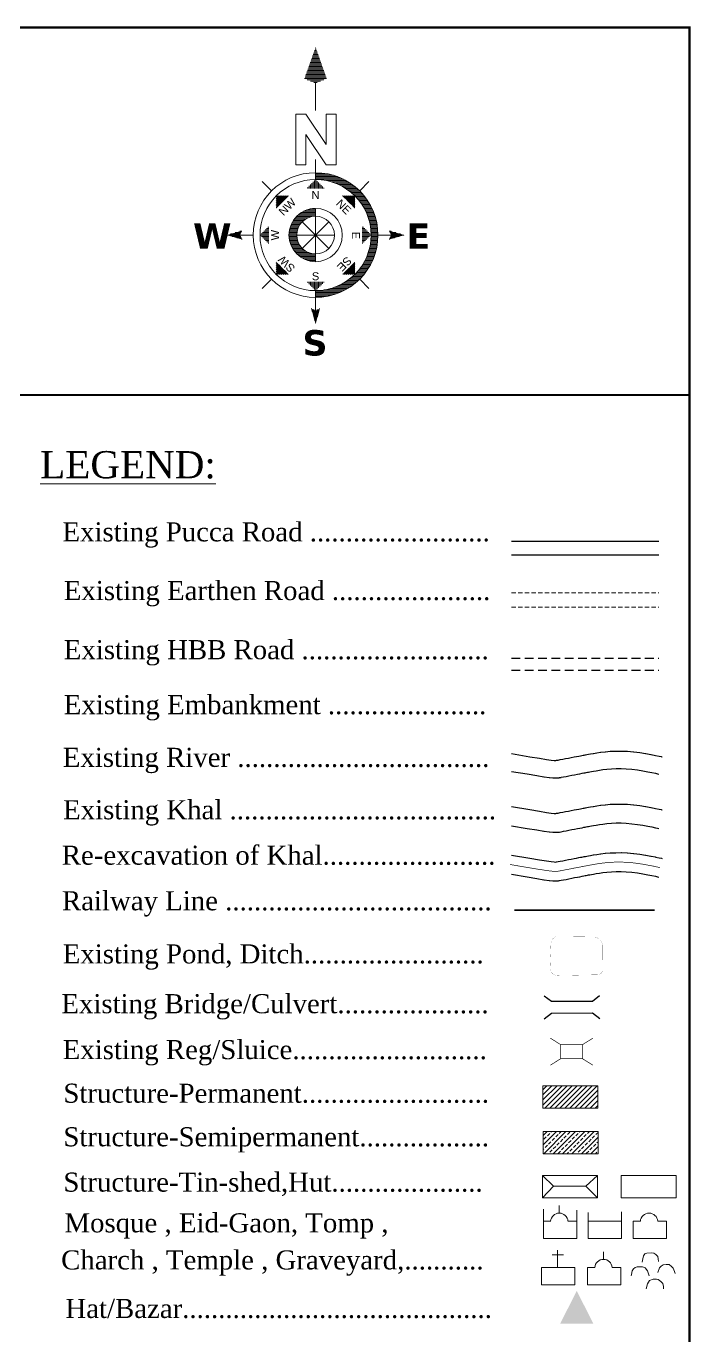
# Model space of a CAD drawing. Header units: millimetres. Extents: x 103 to 33028, y -150542 to -48.
# Drawn here: x 30922 to 31669, y -91188 to -89715 of the extents above; entities that cross this region are included whole.
import ezdxf
from ezdxf.enums import TextEntityAlignment as Align

# ---------------------------------------------------------------- set-up
doc = ezdxf.new("R2010")
doc.units = ezdxf.units.MM
doc.header["$MEASUREMENT"] = 0
for name, pattern in [('CENTERX2', [4, 2.5, -0.5, 0.5, -0.5]), ('DASHED2', [0.375, 0.25, -0.125]), ('HIDDENX2', [0.75, 0.5, -0.25]), ('PHANTOM2', [1.25, 0.625, -0.125, 0.125, -0.125, 0.125, -0.125])]:
    doc.linetypes.add(name, pattern=pattern)
for name, color, linetype, lineweight in [('Bazar', 97, 'Continuous', 15), ('Bridge or Culvert', 7, 'Continuous', 25), ('Church', 170, 'Continuous', 9), ('Earthan Road', 7, 'DASHED2', 9), ('Eid-Gah', 170, 'Continuous', 9), ('Existing Str', 7, 'PHANTOM2', 35), ('Graveyard', 40, 'Continuous', 9), ('HOUSE', 144, 'Continuous', 18), ('line', 10, 'Continuous', 9), ('Mosque', 170, 'Continuous', 9), ('OUTLINE', 7, 'Continuous', 15), ('p2', 32, 'Continuous', 15), ('Pond or Ditch', 7, 'Continuous', 9), ('PUCCA ROAD', 1, 'Continuous', 30), ('Rail Line', 14, 'TRACKS', 35), ('Temple', 170, 'Continuous', 9), ('Tomb', 170, 'Continuous', 9)]:
    doc.layers.add(name, color=color, linetype=linetype, lineweight=lineweight)
for name, color, linetype in [('boundary', 7, 'Continuous'), ('Earthen Emb', 42, 'Continuous'), ('HBB_BFS Road', 7, 'DASHED2'), ('Khal', 4, 'Continuous'), ('RIVER', 150, 'Continuous')]:
    doc.layers.add(name, color=color, linetype=linetype)
doc.styles.add('b', font='times.ttf')
doc.styles.add('LEG', font='romantic.ttf')
doc.styles.add('Romans', font='arial.ttf')
doc.styles.get("Standard").update_dxf_attribs({"font": 'arial.ttf'})
doc.linetypes.add('TRACKS', pattern='A,0.15,[130,ltypeshp.shx,S=0.25,R=0,X=0,Y=0],0.15', length=0.3)
pattern_1 = [(360, (26.19663, 31.512), (2e-14, 0.2822134), [])]
pattern_2 = [(360, (26.19663, 27.11894), (2e-14, 0.2822134), [])]
pattern_3 = [(180, (26.19663, 27.11894), (2e-14, 0.2822134), [])]
pattern_4 = [(45, (26.19663, 27.11894), (-0.199555, 0.199555), [])]
pattern_5 = [(90, (26.19663, 27.11894), (-0.2822134, 2e-14), [])]
pattern_6 = [(135, (26.19663, 27.11894), (-0.199555, -0.199555), [])]
pattern_7 = [(180, (26.19663, 27.11894), (-2e-14, -0.2822134), [])]
pattern_8 = [(225, (26.19663, 27.11894), (0.199555, -0.199555), [])]
pattern_9 = [(270, (26.19663, 27.11894), (0.2822134, -2e-14), [])]
pattern_10 = [(315, (26.19663, 27.11894), (0.199555, 0.199555), [])]

# ---------------------------------------------------------------- blocks, each defined once
blk = doc.blocks.new('A$C5FE22593')
h = blk.add_hatch()
h.set_pattern_fill('_USER', color=11, scale=0.282213, style=0, pattern_type=0)
h.set_pattern_definition(pattern_1)
h.paths.add_polyline_path([(26.2, 66.79), (23.84, 60.2), (26.2, 59.26), (28.55, 60.2)])
h = blk.add_hatch()
h.set_pattern_fill('_USER', color=11, scale=0.282213, style=0, pattern_type=0)
h.set_pattern_definition(pattern_1)
h.paths.add_polyline_path([(26.2, 66.79), (23.84, 60.2), (26.2, 59.26), (28.55, 60.2)])
h = blk.add_hatch()
h.set_pattern_fill('_USER', color=11, scale=0.282213, style=0, pattern_type=0)
h.set_pattern_definition(pattern_1)
h.paths.add_polyline_path([(26.2, 66.79), (23.84, 60.2), (26.2, 59.26), (28.55, 60.2)])
h = blk.add_hatch()
h.set_pattern_fill('_USER', color=11, scale=0.282213, style=0, pattern_type=0)
h.set_pattern_definition(pattern_1)
h.paths.add_polyline_path([(26.2, 66.79), (23.84, 60.2), (26.2, 59.26), (28.55, 60.2)])
h = blk.add_hatch(color=11)
h.paths.add_polyline_path([(26.2, 15.36), (26.2, 13.92, 1), (26.2, 40.32), (26.2, 38.88, -1)])
h.paths.add_polyline_path([(26.2, 31.11), (26.2, 32.76, 1), (26.2, 21.47), (26.2, 23.13, -1)])
h = blk.add_hatch(color=11)
h.paths.add_polyline_path([(26.2, 15.36), (26.2, 13.92, 1), (26.2, 40.32), (26.2, 38.88, -1)])
h.paths.add_polyline_path([(26.2, 31.11), (26.2, 32.76, 1), (26.2, 21.47), (26.2, 23.13, -1)])
h = blk.add_hatch(color=11)
h.paths.add_polyline_path([(26.2, 15.36), (26.2, 13.92, 1), (26.2, 40.32), (26.2, 38.88, -1)])
h.paths.add_polyline_path([(26.2, 31.11), (26.2, 32.76, 1), (26.2, 21.47), (26.2, 23.13, -1)])
h = blk.add_hatch(color=11)
h.paths.add_polyline_path([(26.2, 15.36), (26.2, 13.92, 1), (26.2, 40.32), (26.2, 38.88, -1)])
h.paths.add_polyline_path([(26.2, 31.11), (26.2, 32.76, 1), (26.2, 21.47), (26.2, 23.13, -1)])
h = blk.add_hatch()
h.set_pattern_fill('_USER', color=11, scale=0.282213, angle=90, style=0, pattern_type=0)
h.set_pattern_definition(pattern_5)
h.paths.add_polyline_path([(28.08, 37), (26.2, 38.88), (24.32, 37)])
h = blk.add_hatch()
h.set_pattern_fill('_USER', color=11, scale=0.282213, angle=90, style=0, pattern_type=0)
h.set_pattern_definition(pattern_5)
h.paths.add_polyline_path([(28.08, 37), (26.2, 38.88), (24.32, 37)])
h = blk.add_hatch()
h.set_pattern_fill('_USER', color=11, scale=0.282213, angle=90, style=0, pattern_type=0)
h.set_pattern_definition(pattern_5)
h.paths.add_polyline_path([(28.08, 37), (26.2, 38.88), (24.32, 37)])
h = blk.add_hatch()
h.set_pattern_fill('_USER', color=11, scale=0.282213, angle=90, style=0, pattern_type=0)
h.set_pattern_definition(pattern_5)
h.paths.add_polyline_path([(28.08, 37), (26.2, 38.88), (24.32, 37)])
h = blk.add_hatch()
h.set_pattern_fill('_USER', color=11, scale=0.282213, style=0, pattern_type=0)
h.set_pattern_definition(pattern_2)
h.paths.add_polyline_path([(39.4, 27.12, 0.414214), (26.2, 40.32), (26.2, 38.88, -0.414214), (37.96, 27.12, -0.414214), (26.2, 15.36), (26.2, 13.92, 0.414214)])
h = blk.add_hatch()
h.set_pattern_fill('_USER', color=11, scale=0.282213, style=0, pattern_type=0)
h.set_pattern_definition(pattern_2)
h.paths.add_polyline_path([(39.4, 27.12, 0.414214), (26.2, 40.32), (26.2, 38.88, -0.414214), (37.96, 27.12, -0.414214), (26.2, 15.36), (26.2, 13.92, 0.414214)])
h = blk.add_hatch()
h.set_pattern_fill('_USER', color=11, scale=0.282213, style=0, pattern_type=0)
h.set_pattern_definition(pattern_2)
h.paths.add_polyline_path([(39.4, 27.12, 0.414214), (26.2, 40.32), (26.2, 38.88, -0.414214), (37.96, 27.12, -0.414214), (26.2, 15.36), (26.2, 13.92, 0.414214)])
h = blk.add_hatch()
h.set_pattern_fill('_USER', color=11, scale=0.282213, style=0, pattern_type=0)
h.set_pattern_definition(pattern_2)
h.paths.add_polyline_path([(39.4, 27.12, 0.414214), (26.2, 40.32), (26.2, 38.88, -0.414214), (37.96, 27.12, -0.414214), (26.2, 15.36), (26.2, 13.92, 0.414214)])
h = blk.add_hatch()
h.set_pattern_fill('_USER', color=11, scale=0.282213, angle=135, style=0, pattern_type=0)
h.set_pattern_definition(pattern_6)
h.paths.add_polyline_path([(20.54, 35.43), (17.88, 35.43), (17.88, 32.77)])
h = blk.add_hatch()
h.set_pattern_fill('_USER', color=11, scale=0.282213, angle=135, style=0, pattern_type=0)
h.set_pattern_definition(pattern_6)
h.paths.add_polyline_path([(20.54, 35.43), (17.88, 35.43), (17.88, 32.77)])
h = blk.add_hatch()
h.set_pattern_fill('_USER', color=11, scale=0.282213, angle=135, style=0, pattern_type=0)
h.set_pattern_definition(pattern_6)
h.paths.add_polyline_path([(20.54, 35.43), (17.88, 35.43), (17.88, 32.77)])
h = blk.add_hatch()
h.set_pattern_fill('_USER', color=11, scale=0.282213, angle=135, style=0, pattern_type=0)
h.set_pattern_definition(pattern_6)
h.paths.add_polyline_path([(20.54, 35.43), (17.88, 35.43), (17.88, 32.77)])
h = blk.add_hatch()
h.set_pattern_fill('_USER', color=11, scale=0.282213, angle=45, style=0, pattern_type=0)
h.set_pattern_definition(pattern_4)
h.paths.add_polyline_path([(34.51, 32.77), (34.51, 35.43), (31.85, 35.43)])
h = blk.add_hatch()
h.set_pattern_fill('_USER', color=11, scale=0.282213, angle=45, style=0, pattern_type=0)
h.set_pattern_definition(pattern_4)
h.paths.add_polyline_path([(34.51, 32.77), (34.51, 35.43), (31.85, 35.43)])
h = blk.add_hatch()
h.set_pattern_fill('_USER', color=11, scale=0.282213, angle=45, style=0, pattern_type=0)
h.set_pattern_definition(pattern_4)
h.paths.add_polyline_path([(34.51, 32.77), (34.51, 35.43), (31.85, 35.43)])
h = blk.add_hatch()
h.set_pattern_fill('_USER', color=11, scale=0.282213, angle=45, style=0, pattern_type=0)
h.set_pattern_definition(pattern_4)
h.paths.add_polyline_path([(34.51, 32.77), (34.51, 35.43), (31.85, 35.43)])
h = blk.add_hatch()
h.set_pattern_fill('_USER', color=11, scale=0.282213, style=0, pattern_type=0)
h.set_pattern_definition(pattern_2)
h.paths.add_polyline_path([(26.2, 31.11), (26.2, 32.76, 0.414214), (20.55, 27.12, 0.414214), (26.2, 21.47), (26.2, 23.13, -0.414214), (22.21, 27.12, -0.414214)])
h = blk.add_hatch()
h.set_pattern_fill('_USER', color=11, scale=0.282213, style=0, pattern_type=0)
h.set_pattern_definition(pattern_2)
h.paths.add_polyline_path([(26.2, 31.11), (26.2, 32.76, 0.414214), (20.55, 27.12, 0.414214), (26.2, 21.47), (26.2, 23.13, -0.414214), (22.21, 27.12, -0.414214)])
h = blk.add_hatch()
h.set_pattern_fill('_USER', color=11, scale=0.282213, style=0, pattern_type=0)
h.set_pattern_definition(pattern_2)
h.paths.add_polyline_path([(26.2, 31.11), (26.2, 32.76, 0.414214), (20.55, 27.12, 0.414214), (26.2, 21.47), (26.2, 23.13, -0.414214), (22.21, 27.12, -0.414214)])
h = blk.add_hatch()
h.set_pattern_fill('_USER', color=11, scale=0.282213, style=0, pattern_type=0)
h.set_pattern_definition(pattern_2)
h.paths.add_polyline_path([(26.2, 31.11), (26.2, 32.76, 0.414214), (20.55, 27.12, 0.414214), (26.2, 21.47), (26.2, 23.13, -0.414214), (22.21, 27.12, -0.414214)])
h = blk.add_hatch()
h.set_pattern_fill('_USER', color=11, scale=0.282213, style=0, pattern_type=0)
h.set_pattern_definition(pattern_3)
h.paths.add_polyline_path([(10.67, 26.18), (10.2, 27.12), (10.67, 28.06), (7.38, 27.12)])
h = blk.add_hatch()
h.set_pattern_fill('_USER', color=11, scale=0.282213, style=0, pattern_type=0)
h.set_pattern_definition(pattern_3)
h.paths.add_polyline_path([(10.67, 26.18), (10.2, 27.12), (10.67, 28.06), (7.38, 27.12)])
h = blk.add_hatch()
h.set_pattern_fill('_USER', color=11, scale=0.282213, style=0, pattern_type=0)
h.set_pattern_definition(pattern_3)
h.paths.add_polyline_path([(10.67, 26.18), (10.2, 27.12), (10.67, 28.06), (7.38, 27.12)])
h = blk.add_hatch()
h.set_pattern_fill('_USER', color=11, scale=0.282213, style=0, pattern_type=0)
h.set_pattern_definition(pattern_3)
h.paths.add_polyline_path([(10.67, 26.18), (10.2, 27.12), (10.67, 28.06), (7.38, 27.12)])
h = blk.add_hatch()
h.set_pattern_fill('_USER', color=11, scale=0.282213, angle=180, style=0, pattern_type=0)
h.set_pattern_definition(pattern_7)
h.paths.add_polyline_path([(16.32, 29), (14.44, 27.12), (16.32, 25.24)])
h = blk.add_hatch()
h.set_pattern_fill('_USER', color=11, scale=0.282213, angle=180, style=0, pattern_type=0)
h.set_pattern_definition(pattern_7)
h.paths.add_polyline_path([(16.32, 29), (14.44, 27.12), (16.32, 25.24)])
h = blk.add_hatch()
h.set_pattern_fill('_USER', color=11, scale=0.282213, angle=180, style=0, pattern_type=0)
h.set_pattern_definition(pattern_7)
h.paths.add_polyline_path([(16.32, 29), (14.44, 27.12), (16.32, 25.24)])
h = blk.add_hatch()
h.set_pattern_fill('_USER', color=11, scale=0.282213, angle=180, style=0, pattern_type=0)
h.set_pattern_definition(pattern_7)
h.paths.add_polyline_path([(16.32, 29), (14.44, 27.12), (16.32, 25.24)])
h = blk.add_hatch()
h.set_pattern_fill('_USER', color=11, scale=0.282213, style=0, pattern_type=0)
h.set_pattern_definition(pattern_2)
h.paths.add_polyline_path([(36.07, 29), (36.07, 25.24), (37.96, 27.12)])
h = blk.add_hatch()
h.set_pattern_fill('_USER', color=11, scale=0.282213, style=0, pattern_type=0)
h.set_pattern_definition(pattern_2)
h.paths.add_polyline_path([(36.07, 29), (36.07, 25.24), (37.96, 27.12)])
h = blk.add_hatch()
h.set_pattern_fill('_USER', color=11, scale=0.282213, style=0, pattern_type=0)
h.set_pattern_definition(pattern_2)
h.paths.add_polyline_path([(36.07, 29), (36.07, 25.24), (37.96, 27.12)])
h = blk.add_hatch()
h.set_pattern_fill('_USER', color=11, scale=0.282213, style=0, pattern_type=0)
h.set_pattern_definition(pattern_2)
h.paths.add_polyline_path([(36.07, 29), (36.07, 25.24), (37.96, 27.12)])
h = blk.add_hatch()
h.set_pattern_fill('_USER', color=11, scale=0.282213, style=0, pattern_type=0)
h.set_pattern_definition(pattern_2)
h.paths.add_polyline_path([(45.01, 27.12), (41.72, 28.06), (42.19, 27.12), (41.72, 26.18)])
h = blk.add_hatch()
h.set_pattern_fill('_USER', color=11, scale=0.282213, style=0, pattern_type=0)
h.set_pattern_definition(pattern_2)
h.paths.add_polyline_path([(45.01, 27.12), (41.72, 28.06), (42.19, 27.12), (41.72, 26.18)])
h = blk.add_hatch()
h.set_pattern_fill('_USER', color=11, scale=0.282213, style=0, pattern_type=0)
h.set_pattern_definition(pattern_2)
h.paths.add_polyline_path([(45.01, 27.12), (41.72, 28.06), (42.19, 27.12), (41.72, 26.18)])
h = blk.add_hatch()
h.set_pattern_fill('_USER', color=11, scale=0.282213, style=0, pattern_type=0)
h.set_pattern_definition(pattern_2)
h.paths.add_polyline_path([(45.01, 27.12), (41.72, 28.06), (42.19, 27.12), (41.72, 26.18)])
h = blk.add_hatch()
h.set_pattern_fill('_USER', color=11, scale=0.282213, angle=-135, style=0, pattern_type=0)
h.set_pattern_definition(pattern_8)
h.paths.add_polyline_path([(17.88, 21.46), (17.88, 18.8), (20.54, 18.8)])
h = blk.add_hatch()
h.set_pattern_fill('_USER', color=11, scale=0.282213, angle=-135, style=0, pattern_type=0)
h.set_pattern_definition(pattern_8)
h.paths.add_polyline_path([(17.88, 21.46), (17.88, 18.8), (20.54, 18.8)])
h = blk.add_hatch()
h.set_pattern_fill('_USER', color=11, scale=0.282213, angle=-135, style=0, pattern_type=0)
h.set_pattern_definition(pattern_8)
h.paths.add_polyline_path([(17.88, 21.46), (17.88, 18.8), (20.54, 18.8)])
h = blk.add_hatch()
h.set_pattern_fill('_USER', color=11, scale=0.282213, angle=-135, style=0, pattern_type=0)
h.set_pattern_definition(pattern_8)
h.paths.add_polyline_path([(17.88, 21.46), (17.88, 18.8), (20.54, 18.8)])
h = blk.add_hatch()
h.set_pattern_fill('_USER', color=11, scale=0.282213, angle=-45, style=0, pattern_type=0)
h.set_pattern_definition(pattern_10)
h.paths.add_polyline_path([(31.85, 18.8), (34.51, 18.8), (34.51, 21.46)])
h = blk.add_hatch()
h.set_pattern_fill('_USER', color=11, scale=0.282213, angle=-45, style=0, pattern_type=0)
h.set_pattern_definition(pattern_10)
h.paths.add_polyline_path([(31.85, 18.8), (34.51, 18.8), (34.51, 21.46)])
h = blk.add_hatch()
h.set_pattern_fill('_USER', color=11, scale=0.282213, angle=-45, style=0, pattern_type=0)
h.set_pattern_definition(pattern_10)
h.paths.add_polyline_path([(31.85, 18.8), (34.51, 18.8), (34.51, 21.46)])
h = blk.add_hatch()
h.set_pattern_fill('_USER', color=11, scale=0.282213, angle=-45, style=0, pattern_type=0)
h.set_pattern_definition(pattern_10)
h.paths.add_polyline_path([(31.85, 18.8), (34.51, 18.8), (34.51, 21.46)])
h = blk.add_hatch()
h.set_pattern_fill('_USER', color=11, scale=0.282213, angle=-90, style=0, pattern_type=0)
h.set_pattern_definition(pattern_9)
h.paths.add_polyline_path([(24.32, 17.24), (26.2, 15.36), (28.08, 17.24)])
h = blk.add_hatch()
h.set_pattern_fill('_USER', color=11, scale=0.282213, angle=-90, style=0, pattern_type=0)
h.set_pattern_definition(pattern_9)
h.paths.add_polyline_path([(24.32, 17.24), (26.2, 15.36), (28.08, 17.24)])
h = blk.add_hatch()
h.set_pattern_fill('_USER', color=11, scale=0.282213, angle=-90, style=0, pattern_type=0)
h.set_pattern_definition(pattern_9)
h.paths.add_polyline_path([(24.32, 17.24), (26.2, 15.36), (28.08, 17.24)])
h = blk.add_hatch()
h.set_pattern_fill('_USER', color=11, scale=0.282213, angle=-90, style=0, pattern_type=0)
h.set_pattern_definition(pattern_9)
h.paths.add_polyline_path([(24.32, 17.24), (26.2, 15.36), (28.08, 17.24)])
h = blk.add_hatch()
h.set_pattern_fill('_USER', color=11, scale=0.282213, style=0, pattern_type=0)
h.set_pattern_definition(pattern_2)
h.paths.add_polyline_path([(27.14, 11.6), (26.2, 11.13), (25.26, 11.6), (26.2, 8.3)])
h = blk.add_hatch()
h.set_pattern_fill('_USER', color=11, scale=0.282213, style=0, pattern_type=0)
h.set_pattern_definition(pattern_2)
h.paths.add_polyline_path([(27.14, 11.6), (26.2, 11.13), (25.26, 11.6), (26.2, 8.3)])
h = blk.add_hatch()
h.set_pattern_fill('_USER', color=11, scale=0.282213, style=0, pattern_type=0)
h.set_pattern_definition(pattern_2)
h.paths.add_polyline_path([(27.14, 11.6), (26.2, 11.13), (25.26, 11.6), (26.2, 8.3)])
h = blk.add_hatch()
h.set_pattern_fill('_USER', color=11, scale=0.282213, style=0, pattern_type=0)
h.set_pattern_definition(pattern_2)
h.paths.add_polyline_path([(27.14, 11.6), (26.2, 11.13), (25.26, 11.6), (26.2, 8.3)])
at = {"color": 11}
for p, q in [((26.2, 53.5), (26.2, 59.26)), ((26.2, 53.5), (26.2, 59.26)), ((26.2, 53.5), (26.2, 59.26)), ((26.2, 53.5), (26.2, 59.26)), ((26.2, 40.32), (26.2, 43.11)), ((26.2, 40.32), (26.2, 43.11)), ((26.2, 40.32), (26.2, 43.11)), ((26.2, 40.32), (26.2, 43.11)), ((26.2, 40.32), (26.2, 38.88)), ((26.2, 40.32), (26.2, 38.88)), ((26.2, 40.32), (26.2, 38.88)), ((26.2, 40.32), (26.2, 38.88)), ((16.86, 36.46), (14.89, 38.43)), ((16.86, 36.46), (14.89, 38.43)), ((16.86, 36.46), (14.89, 38.43)), ((16.86, 36.46), (14.89, 38.43)), ((35.53, 36.46), (37.5, 38.43)), ((35.53, 36.46), (37.5, 38.43)), ((35.53, 36.46), (37.5, 38.43)), ((35.53, 36.46), (37.5, 38.43)), ((26.2, 31.11), (26.2, 32.76)), ((26.2, 31.11), (26.2, 32.76)), ((26.2, 31.11), (26.2, 32.76)), ((26.2, 31.11), (26.2, 32.76)), ((26.2, 23.13), (26.2, 31.11)), ((26.2, 31.11), (26.2, 23.13)), ((26.2, 23.13), (26.2, 31.11)), ((26.2, 31.11), (26.2, 23.13)), ((26.2, 23.13), (26.2, 31.11)), ((26.2, 31.11), (26.2, 23.13)), ((26.2, 23.13), (26.2, 31.11)), ((26.2, 31.11), (26.2, 23.13)), ((23.37, 24.3), (29.02, 29.94)), ((29.02, 24.3), (23.37, 29.94)), ((29.02, 29.94), (23.37, 24.3)), ((23.37, 29.94), (29.02, 24.3)), ((23.37, 24.3), (29.02, 29.94)), ((29.02, 24.3), (23.37, 29.94)), ((29.02, 29.94), (23.37, 24.3)), ((23.37, 29.94), (29.02, 24.3)), ((23.37, 24.3), (29.02, 29.94)), ((29.02, 24.3), (23.37, 29.94)), ((29.02, 29.94), (23.37, 24.3)), ((23.37, 29.94), (29.02, 24.3)), ((23.37, 24.3), (29.02, 29.94)), ((29.02, 24.3), (23.37, 29.94)), ((29.02, 29.94), (23.37, 24.3)), ((23.37, 29.94), (29.02, 24.3)), ((12.99, 27.12), (10.2, 27.12)), ((12.99, 27.12), (10.2, 27.12)), ((12.99, 27.12), (10.2, 27.12)), ((12.99, 27.12), (10.2, 27.12)), ((22.21, 27.12), (30.19, 27.12)), ((30.19, 27.12), (22.21, 27.12)), ((22.21, 27.12), (30.19, 27.12)), ((30.19, 27.12), (22.21, 27.12)), ((22.21, 27.12), (30.19, 27.12)), ((30.19, 27.12), (22.21, 27.12)), ((22.21, 27.12), (30.19, 27.12)), ((30.19, 27.12), (22.21, 27.12)), ((39.4, 27.12), (42.19, 27.12)), ((39.4, 27.12), (42.19, 27.12)), ((39.4, 27.12), (42.19, 27.12)), ((39.4, 27.12), (42.19, 27.12)), ((26.2, 23.13), (26.2, 21.47)), ((26.2, 23.13), (26.2, 21.47)), ((26.2, 23.13), (26.2, 21.47)), ((26.2, 23.13), (26.2, 21.47)), ((16.86, 17.78), (14.89, 15.81)), ((16.86, 17.78), (14.89, 15.81)), ((16.86, 17.78), (14.89, 15.81)), ((16.86, 17.78), (14.89, 15.81)), ((35.53, 17.78), (37.5, 15.81)), ((35.53, 17.78), (37.5, 15.81)), ((35.53, 17.78), (37.5, 15.81)), ((35.53, 17.78), (37.5, 15.81)), ((26.2, 13.92), (26.2, 15.36)), ((26.2, 13.92), (26.2, 15.36)), ((26.2, 13.92), (26.2, 15.36)), ((26.2, 13.92), (26.2, 15.36)), ((26.2, 13.92), (26.2, 11.13)), ((26.2, 13.92), (26.2, 11.13)), ((26.2, 13.92), (26.2, 11.13)), ((26.2, 13.92), (26.2, 11.13))]:
    blk.add_line(p, q, dxfattribs=at)
at = {"color": 1}
for p, q in [((22.03, 52.68), (24.16, 52.68)), ((22.03, 42.01), (22.03, 52.68)), ((22.03, 52.68), (24.16, 52.68)), ((22.03, 42.01), (22.03, 52.68)), ((22.03, 52.68), (24.16, 52.68)), ((22.03, 42.01), (22.03, 52.68)), ((22.03, 52.68), (24.16, 52.68)), ((22.03, 42.01), (22.03, 52.68)), ((24.16, 52.68), (28.43, 46.28)), ((24.16, 52.68), (28.43, 46.28)), ((24.16, 52.68), (28.43, 46.28)), ((24.16, 52.68), (28.43, 46.28)), ((28.43, 52.68), (30.56, 52.68)), ((28.43, 46.28), (28.43, 52.68)), ((28.43, 52.68), (30.56, 52.68)), ((28.43, 46.28), (28.43, 52.68)), ((28.43, 52.68), (30.56, 52.68)), ((28.43, 46.28), (28.43, 52.68)), ((28.43, 52.68), (30.56, 52.68)), ((28.43, 46.28), (28.43, 52.68)), ((30.56, 52.68), (30.56, 42.01)), ((30.56, 52.68), (30.56, 42.01)), ((30.56, 52.68), (30.56, 42.01)), ((30.56, 52.68), (30.56, 42.01)), ((24.16, 48.41), (24.16, 42.01)), ((28.43, 42.01), (24.16, 48.41)), ((24.16, 48.41), (24.16, 42.01)), ((28.43, 42.01), (24.16, 48.41)), ((24.16, 48.41), (24.16, 42.01)), ((28.43, 42.01), (24.16, 48.41)), ((24.16, 48.41), (24.16, 42.01)), ((28.43, 42.01), (24.16, 48.41)), ((24.16, 42.01), (22.03, 42.01)), ((24.16, 42.01), (22.03, 42.01)), ((24.16, 42.01), (22.03, 42.01)), ((24.16, 42.01), (22.03, 42.01)), ((30.56, 42.01), (28.43, 42.01)), ((30.56, 42.01), (28.43, 42.01)), ((30.56, 42.01), (28.43, 42.01)), ((30.56, 42.01), (28.43, 42.01))]:
    blk.add_line(p, q, dxfattribs=at)
at = {"color": 11}
for radius in [13.2, 13.2, 13.2, 13.2, 11.76, 11.76, 11.76, 11.76, 5.64, 5.64, 5.64, 5.64, 3.99, 3.99, 3.99, 3.99]:
    blk.add_circle((26.2, 27.12), radius, dxfattribs=at)
for points in [[(26.2, 66.79), (23.84, 60.2), (26.2, 59.26)], [(26.2, 66.79), (23.84, 60.2), (26.2, 59.26)], [(26.2, 66.79), (23.84, 60.2), (26.2, 59.26)], [(26.2, 66.79), (23.84, 60.2), (26.2, 59.26)], [(26.2, 59.26), (28.55, 60.2), (26.2, 66.79)], [(26.2, 59.26), (28.55, 60.2), (26.2, 66.79)], [(26.2, 59.26), (28.55, 60.2), (26.2, 66.79)], [(26.2, 59.26), (28.55, 60.2), (26.2, 66.79)], [(26.2, 38.88), (28.08, 37), (24.32, 37)], [(26.2, 38.88), (28.08, 37), (24.32, 37)], [(26.2, 38.88), (28.08, 37), (24.32, 37)], [(26.2, 38.88), (28.08, 37), (24.32, 37)], [(17.88, 35.43), (20.54, 35.43), (17.88, 32.77)], [(17.88, 35.43), (20.54, 35.43), (17.88, 32.77)], [(17.88, 35.43), (20.54, 35.43), (17.88, 32.77)], [(17.88, 35.43), (20.54, 35.43), (17.88, 32.77)], [(34.51, 35.43), (34.51, 32.77), (31.85, 35.43)], [(34.51, 35.43), (34.51, 32.77), (31.85, 35.43)], [(34.51, 35.43), (34.51, 32.77), (31.85, 35.43)], [(34.51, 35.43), (34.51, 32.77), (31.85, 35.43)], [(7.38, 27.12), (10.67, 28.06), (10.2, 27.12)], [(7.38, 27.12), (10.67, 28.06), (10.2, 27.12)], [(7.38, 27.12), (10.67, 28.06), (10.2, 27.12)], [(7.38, 27.12), (10.67, 28.06), (10.2, 27.12)], [(14.44, 27.12), (16.32, 29), (16.32, 25.24)], [(14.44, 27.12), (16.32, 29), (16.32, 25.24)], [(14.44, 27.12), (16.32, 29), (16.32, 25.24)], [(14.44, 27.12), (16.32, 29), (16.32, 25.24)], [(37.96, 27.12), (36.07, 25.24), (36.07, 29)], [(37.96, 27.12), (36.07, 25.24), (36.07, 29)], [(37.96, 27.12), (36.07, 25.24), (36.07, 29)], [(37.96, 27.12), (36.07, 25.24), (36.07, 29)], [(41.72, 28.06), (42.19, 27.12), (45.01, 27.12)], [(41.72, 28.06), (42.19, 27.12), (45.01, 27.12)], [(41.72, 28.06), (42.19, 27.12), (45.01, 27.12)], [(41.72, 28.06), (42.19, 27.12), (45.01, 27.12)], [(10.67, 26.18), (10.2, 27.12), (7.38, 27.12)], [(10.67, 26.18), (10.2, 27.12), (7.38, 27.12)], [(10.67, 26.18), (10.2, 27.12), (7.38, 27.12)], [(10.67, 26.18), (10.2, 27.12), (7.38, 27.12)], [(45.01, 27.12), (41.72, 26.18), (42.19, 27.12)], [(45.01, 27.12), (41.72, 26.18), (42.19, 27.12)], [(45.01, 27.12), (41.72, 26.18), (42.19, 27.12)], [(45.01, 27.12), (41.72, 26.18), (42.19, 27.12)], [(17.88, 18.8), (17.88, 21.46), (20.54, 18.8)], [(17.88, 18.8), (17.88, 21.46), (20.54, 18.8)], [(17.88, 18.8), (17.88, 21.46), (20.54, 18.8)], [(17.88, 18.8), (17.88, 21.46), (20.54, 18.8)], [(34.51, 18.8), (31.85, 18.8), (34.51, 21.46)], [(34.51, 18.8), (31.85, 18.8), (34.51, 21.46)], [(34.51, 18.8), (31.85, 18.8), (34.51, 21.46)], [(34.51, 18.8), (31.85, 18.8), (34.51, 21.46)], [(26.2, 15.36), (24.32, 17.24), (28.08, 17.24)], [(26.2, 15.36), (24.32, 17.24), (28.08, 17.24)], [(26.2, 15.36), (24.32, 17.24), (28.08, 17.24)], [(26.2, 15.36), (24.32, 17.24), (28.08, 17.24)], [(26.2, 8.3), (25.26, 11.6), (26.2, 11.13)], [(26.2, 8.3), (25.26, 11.6), (26.2, 11.13)], [(26.2, 8.3), (25.26, 11.6), (26.2, 11.13)], [(26.2, 8.3), (25.26, 11.6), (26.2, 11.13)], [(27.14, 11.6), (26.2, 11.13), (26.2, 8.3)], [(27.14, 11.6), (26.2, 11.13), (26.2, 8.3)], [(27.14, 11.6), (26.2, 11.13), (26.2, 8.3)], [(27.14, 11.6), (26.2, 11.13), (26.2, 8.3)]]:
    blk.add_solid(points, dxfattribs=at)
at = {"color": 11, "style": 'Romans'}
for s, p in [('N', (26.2, 34.74)), ('N', (26.2, 34.74)), ('N', (26.2, 34.74)), ('N', (26.2, 34.74)), ('S', (26.19, 17.56)), ('S', (26.19, 17.56)), ('S', (26.19, 17.56)), ('S', (26.19, 17.56))]:
    blk.add_text(s, height=1.69, dxfattribs=at).set_placement(p, align=Align.CENTER)
for s, height, rotation, p in [('NW', 1.693, 45, (20.81, 32.51)), ('NW', 1.693, 45, (20.81, 32.51)), ('NW', 1.693, 45, (20.81, 32.51)), ('NW', 1.693, 45, (20.81, 32.51)), ('NE', 1.693, 315, (31.57, 32.5)), ('NE', 1.693, 315, (31.57, 32.5)), ('NE', 1.693, 315, (31.57, 32.5)), ('NE', 1.693, 315, (31.57, 32.5)), ('W', 1.69, 90, (18.48, 27.11)), ('W', 1.69, 90, (18.48, 27.11)), ('W', 1.69, 90, (18.48, 27.11)), ('W', 1.69, 90, (18.48, 27.11)), ('E', 1.69, 270, (33.89, 27.05)), ('E', 1.69, 270, (33.89, 27.05)), ('E', 1.69, 270, (33.89, 27.05)), ('E', 1.69, 270, (33.89, 27.05)), ('SW', 1.693, 135, (20.67, 21.59)), ('SW', 1.693, 135, (20.67, 21.59)), ('SW', 1.693, 135, (20.67, 21.59)), ('SW', 1.693, 135, (20.67, 21.59)), ('SE', 1.693, 225, (31.7, 21.6)), ('SE', 1.693, 225, (31.7, 21.6)), ('SE', 1.693, 225, (31.7, 21.6)), ('SE', 1.693, 225, (31.7, 21.6))]:
    blk.add_text(s, height=height, rotation=rotation, dxfattribs=at).set_placement(p, align=Align.CENTER)
at = {"layer": 'p2', "color": 1, "char_height": 5.3676, "attachment_point": 5}
for s, insert in [('{\\fVerdana|b1|i0|c0|p34;W}', (4.33, 26.9)), ('{\\fVerdana|b1|i0|c0|p34;W}', (4.33, 26.9)), ('{\\fVerdana|b1|i0|c0|p34;W}', (4.33, 26.9)), ('{\\fVerdana|b1|i0|c0|p34;W}', (4.33, 26.9)), ('{\\fVerdana|b1|i0|c0|p34;E}', (47.97, 26.9)), ('{\\fVerdana|b1|i0|c0|p34;E}', (47.97, 26.9)), ('{\\fVerdana|b1|i0|c0|p34;E}', (47.97, 26.9)), ('{\\fVerdana|b1|i0|c0|p34;E}', (47.97, 26.9)), ('{\\fVerdana|b1|i0|c0|p34;S}', (26.07, 4.27)), ('{\\fVerdana|b1|i0|c0|p34;S}', (26.07, 4.27)), ('{\\fVerdana|b1|i0|c0|p34;S}', (26.07, 4.27)), ('{\\fVerdana|b1|i0|c0|p34;S}', (26.07, 4.27))]:
    blk.add_mtext(s, dxfattribs=dict(at, insert=insert))

msp = doc.modelspace()

# ---------------------------------------------------------------- hatches: boundary and pattern name
at = {"layer": 'Bazar'}
msp.add_hatch(color=256, dxfattribs=at).paths.add_polyline_path([(31540.8, -91137.7), (31522.2, -91174.4), (31559.4, -91174.4)])
at = {"layer": 'HOUSE'}
h = msp.add_hatch(dxfattribs=at)
h.set_pattern_fill('ANSI31', color=256, scale=31.988256, style=0)
h.set_pattern_definition([(45, (-3670885.8354, -12958689.0856), (-2.8273891115, 2.8273891115), [])])
h.paths.add_polyline_path([(31564.4, -90932.1), (31564.4, -90907), (31502.6, -90907), (31502.6, -90932.1)])
h = msp.add_hatch(dxfattribs=at)
h.set_pattern_fill('ANSI33', color=256, scale=29.98899)
h.set_pattern_definition([(45, (-3716561.803, -13228330.928), (-5.301354584, 5.301354584), []), (45, (-3716556.5014, -13228330.928), (-5.301354584, 5.301354584), [3.7486237758, -1.874311888])])
h.paths.add_polyline_path([(31564.7, -90958.4), (31502.9, -90958.4), (31502.9, -90983.4), (31564.7, -90983.4)])

# ---------------------------------------------------------------- linework, layer by layer
at = {"layer": 'boundary', "color": 0}
for points, const_width in [([(28571.6, -89716.9), (31667.6, -89716.9), (31667.6, -91923.8), (28571.6, -91923.8), (28571.6, -89716.9)], 2.83), ([(30904.2, -90130.3), (31667.6, -90130.3)], 2.17)]:
    msp.add_lwpolyline(points, dxfattribs=dict(at, const_width=const_width))
at = {"layer": 'Bridge or Culvert', "color": 7, "linetype": 'Continuous', "lineweight": 30}
for points in [[(31504.2, -90805.8), (31512.3, -90812), (31558.4, -90811.8), (31566.5, -90805.4)], [(31504.3, -90831.6), (31512.4, -90825.3), (31558.5, -90825.2), (31566.6, -90831.5)]]:
    msp.add_lwpolyline(points, dxfattribs=at)
at = {"layer": 'Church', "linetype": 'Continuous'}
for points in [[(31525.8, -91097.3), (31513.3, -91097.3)], [(31525.8, -91097.3), (31513.3, -91097.3)], [(31519.2, -91111.3), (31519.2, -91091.8)], [(31519.2, -91111.3), (31519.2, -91091.8)]]:
    msp.add_lwpolyline(points, dxfattribs=at)
msp.add_lwpolyline([(31501.3, -91130.8), (31501.3, -91111.3), (31538.8, -91111.3), (31538.8, -91130.8), (31523.5, -91130.8), (31523.5, -91130.8), (31523.5, -91130.8), (31523.5, -91130.8), (31501.3, -91130.8)], close=True, dxfattribs=at)
msp.add_lwpolyline([(31501.3, -91130.8), (31501.3, -91111.3), (31538.8, -91111.3), (31538.8, -91130.8), (31523.5, -91130.8), (31523.5, -91130.8), (31523.5, -91130.8), (31523.5, -91130.8), (31501.3, -91130.8)], close=True, dxfattribs=at)
at = {"layer": 'Earthan Road', "color": 7, "linetype": 'HIDDENX2', "ltscale": 10}
for points in [[(31467.3, -90352.7), (31633.2, -90352.7)], [(31467.3, -90369), (31633.1, -90369)]]:
    msp.add_lwpolyline(points, dxfattribs=at)
at = {"layer": 'Earthen Emb', "lineweight": 30}
for points in [[(31467.3, -90484.7, 0, 0, 0), (31633.1, -90484.7, 7.08, 7.08, 0)], [(31467.3, -90502.1, 0, 0, 0), (31633.1, -90502.1, 7.08, 7.08, 0)]]:
    msp.add_lwpolyline(points, format="xyseb", dxfattribs=at)
at = {"layer": 'Eid-Gah', "linetype": 'Continuous'}
for p, q in [((31553.5, -91059.3), (31553.5, -91049.6)), ((31553.5, -91059.3), (31553.5, -91049.6)), ((31591, -91059.3), (31591, -91048.9)), ((31591, -91059.3), (31591, -91048.9))]:
    msp.add_line(p, q, dxfattribs=at)
msp.add_lwpolyline([(31553.5, -91078.7), (31553.5, -91059.3), (31591, -91059.3), (31591, -91078.7), (31570.2, -91078.7), (31570.2, -91078.7), (31570.2, -91078.7), (31570.2, -91078.7), (31553.5, -91078.7)], close=True, dxfattribs=at)
msp.add_lwpolyline([(31553.5, -91078.7), (31553.5, -91059.3), (31591, -91059.3), (31591, -91078.7), (31570.2, -91078.7), (31570.2, -91078.7), (31570.2, -91078.7), (31570.2, -91078.7), (31553.5, -91078.7)], close=True, dxfattribs=at)
at = {"layer": 'Existing Str', "linetype": 'Continuous', "const_width": 0.743}
for points in [[(31511.1, -90853.5), (31522.6, -90860.7), (31547.4, -90860.7), (31558.9, -90853.5)], [(31522.6, -90876.7), (31522.6, -90860.7)], [(31547.4, -90876.7), (31547.4, -90860.7)], [(31511.1, -90883.9), (31522.6, -90876.7), (31547.4, -90876.7), (31558.9, -90883.9)]]:
    msp.add_lwpolyline(points, dxfattribs=at)
at = {"layer": 'Graveyard'}
for points in [[(31614.5, -91105.3), (31615.2, -91101.5), (31615.8, -91098.1), (31617.3, -91096.1), (31619.7, -91095.1), (31624.4, -91094.9), (31627.4, -91095.3), (31629.9, -91096.8), (31632.1, -91099.1), (31632.5, -91101.7), (31632.7, -91104.5)], [(31614.5, -91105.3), (31615.2, -91101.5), (31615.8, -91098.1), (31617.3, -91096.1), (31619.7, -91095.1), (31624.4, -91094.9), (31627.4, -91095.3), (31629.9, -91096.8), (31632.1, -91099.1), (31632.5, -91101.7), (31632.7, -91104.5)], [(31622.2, -91120.8), (31620.5, -91115.2), (31617.7, -91111.6), (31614.9, -91110.7), (31612.4, -91110.5), (31608.7, -91110.7), (31606.6, -91111.3), (31604.7, -91112.8), (31603.2, -91115.2), (31602.5, -91119.3), (31602.1, -91120.8)], [(31622.2, -91120.8), (31620.5, -91115.2), (31617.7, -91111.6), (31614.9, -91110.7), (31612.4, -91110.5), (31608.7, -91110.7), (31606.6, -91111.3), (31604.7, -91112.8), (31603.2, -91115.2), (31602.5, -91119.3), (31602.1, -91120.8)], [(31632.1, -91116.9), (31634, -91111.6), (31635.7, -91109.8), (31637.9, -91108.3), (31641.5, -91107.9), (31644.7, -91108.1), (31647.5, -91110.1), (31649.2, -91112.2), (31650.7, -91115.8), (31651.4, -91118)], [(31632.1, -91116.9), (31634, -91111.6), (31635.7, -91109.8), (31637.9, -91108.3), (31641.5, -91107.9), (31644.7, -91108.1), (31647.5, -91110.1), (31649.2, -91112.2), (31650.7, -91115.8), (31651.4, -91118)], [(31618.8, -91135.5), (31620.3, -91129.7), (31622.7, -91126.1), (31626.7, -91124.4), (31630.4, -91124.6), (31632.5, -91125), (31635.5, -91127), (31637.7, -91129.5), (31638.5, -91132.7), (31638.5, -91135.3)], [(31618.8, -91135.5), (31620.3, -91129.7), (31622.7, -91126.1), (31626.7, -91124.4), (31630.4, -91124.6), (31632.5, -91125), (31635.5, -91127), (31637.7, -91129.5), (31638.5, -91132.7), (31638.5, -91135.3)]]:
    msp.add_lwpolyline(points, dxfattribs=at)
at = {"layer": 'HBB_BFS Road', "color": 1, "linetype": 'DASHED2', "lineweight": 25, "ltscale": 40, "flags": 128}
for points in [[(31467.3, -90426), (31633.2, -90426)], [(31467.3, -90439.8), (31633.1, -90439.8)]]:
    msp.add_lwpolyline(points, dxfattribs=at)
at = {"layer": 'HOUSE'}
for points in [[(31502.6, -90907), (31564.4, -90907), (31564.4, -90932.1), (31502.6, -90932.1)], [(31502.6, -90907), (31564.4, -90907), (31564.4, -90932.1), (31502.6, -90932.1)], [(31502.9, -90958.4), (31564.7, -90958.4), (31564.7, -90983.4), (31502.9, -90983.4)], [(31502.9, -90958.4), (31564.7, -90958.4), (31564.7, -90983.4), (31502.9, -90983.4)]]:
    msp.add_lwpolyline(points, close=True, dxfattribs=at)
at = {"layer": 'HOUSE', "linetype": 'Continuous'}
for points in [[(31502.4, -91007.9), (31564.2, -91007.9), (31564.2, -91033), (31502.4, -91033)], [(31502.4, -91007.9), (31564.2, -91007.9), (31564.2, -91033), (31502.4, -91033)], [(31590.9, -91007.9), (31652.7, -91007.9), (31652.7, -91033), (31590.9, -91033)], [(31590.9, -91007.9), (31652.7, -91007.9), (31652.7, -91033), (31590.9, -91033)]]:
    msp.add_lwpolyline(points, close=True, dxfattribs=at)
for points in [[(31564.2, -91007.9), (31550.9, -91019.9), (31514.8, -91019.9), (31502.4, -91007.9)], [(31564.2, -91007.9), (31550.9, -91019.9), (31514.8, -91019.9), (31502.4, -91007.9)], [(31514.8, -91019.9), (31502.4, -91033)], [(31514.8, -91019.9), (31502.4, -91033)], [(31550.9, -91019.9), (31564.2, -91033)], [(31550.9, -91019.9), (31564.2, -91033)]]:
    msp.add_lwpolyline(points, dxfattribs=at)
at = {"layer": 'Khal', "color": 4, "linetype": 'Continuous'}
for points in [[(31467.3, -90593), (31488.2, -90596.5), (31499, -90598.3), (31506.8, -90599.6), (31512.2, -90600.3), (31515.5, -90600.7), (31517.2, -90600.7), (31518.2, -90600.6), (31519.8, -90600.4), (31522.1, -90599.9), (31525, -90599.3), (31528.1, -90598.7), (31531.4, -90598.1), (31534.6, -90597.5), (31537.8, -90596.9), (31540.6, -90596.3), (31543, -90595.8), (31545, -90595.5), (31546.5, -90595.2, -0.000461), (31546.6, -90595.2), (31547.9, -90594.9, -0.000727), (31547.9, -90594.9), (31549.1, -90594.7, -0.000788), (31549.1, -90594.7), (31550.4, -90594.4, -0.0006), (31550.5, -90594.4), (31552, -90594.2, -0.00033), (31552, -90594.2), (31553.9, -90593.8), (31556.3, -90593.4, -0.000676), (31556.3, -90593.4), (31559.4, -90592.8, -0.003183), (31559.5, -90592.8), (31563.2, -90592.2, -0.005207), (31563.4, -90592.2), (31567.6, -90591.6, -0.006703), (31567.9, -90591.5), (31572.7, -90591, -0.007978), (31573, -90591), (31578.3, -90590.5, -0.009172), (31578.6, -90590.5), (31584.3, -90590.2, -0.010353), (31584.7, -90590.2), (31590.8, -90590.2, -0.01156), (31591.2, -90590.2), (31597.6, -90590.5, -0.011928), (31598, -90590.5), (31604.6, -90591.1, -0.009419), (31605, -90591.1), (31611.6, -90592, -0.007149), (31611.9, -90592), (31618.2, -90593, -0.0056), (31618.4, -90593), (31624.2, -90594.1, -0.004498), (31624.4, -90594.1), (31629.3, -90595.1, -0.003682), (31629.5, -90595.1), (31633.3, -90595.9, -0.003044), (31633.5, -90596), (31636, -90596.5, -0.002369), (31636.1, -90596.6), (31637, -90596.8)], [(31467.3, -90614.6), (31484.9, -90617.6, 0.000575), (31484.9, -90617.6), (31495.8, -90619.4, 0.001752), (31495.9, -90619.4), (31503.8, -90620.6, 0.00424), (31504, -90620.7), (31509.6, -90621.4, 0.009421), (31510, -90621.5), (31513.8, -90621.9, 0.018889), (31514.6, -90621.9), (31517.2, -90622, 0.028642), (31518.4, -90622), (31520.4, -90621.8, 0.022093), (31521.3, -90621.7), (31523.3, -90621.3, 0.00369), (31523.4, -90621.3), (31525.9, -90620.8), (31528.7, -90620.3), (31531.8, -90619.7), (31535.1, -90619), (31538.4, -90618.4), (31541.5, -90617.8), (31544.3, -90617.2), (31546.8, -90616.8), (31548.7, -90616.4), (31550.3, -90616.1), (31551.5, -90615.9), (31552.7, -90615.6), (31554, -90615.4), (31555.5, -90615.1), (31557.4, -90614.8), (31559.8, -90614.4), (31562.7, -90613.8), (31566.3, -90613.3), (31570.3, -90612.7), (31574.8, -90612.2), (31579.7, -90611.7), (31585, -90611.5), (31590.6, -90611.5), (31596.5, -90611.7), (31602.7, -90612.3), (31609, -90613.1), (31615, -90614), (31620.6, -90615), (31625.4, -90616), (31629.2, -90616.8), (31631.6, -90617.3), (31633.1, -90617.7)]]:
    msp.add_lwpolyline(points, format="xyb", dxfattribs=at)
at = {"layer": 'Khal', "color": 3, "lineweight": 25, "ltscale": 0.1}
for points in [[(31467.3, -90647.7), (31488.2, -90651.2), (31499, -90653), (31506.8, -90654.2), (31512.2, -90655), (31515.5, -90655.3), (31517.2, -90655.4), (31518.2, -90655.3), (31519.8, -90655), (31522.1, -90654.5), (31525, -90654), (31528.1, -90653.4), (31531.4, -90652.7), (31534.6, -90652.1), (31537.8, -90651.5), (31540.6, -90651), (31543, -90650.5), (31545, -90650.1), (31546.5, -90649.8, -0.000461), (31546.6, -90649.8), (31547.9, -90649.6, -0.000727), (31547.9, -90649.6), (31549.1, -90649.3, -0.000788), (31549.1, -90649.3), (31550.4, -90649.1, -0.0006), (31550.5, -90649.1), (31552, -90648.8, -0.00033), (31552, -90648.8), (31553.9, -90648.5), (31556.3, -90648, -0.000676), (31556.3, -90648), (31559.4, -90647.5, -0.003183), (31559.5, -90647.5), (31563.2, -90646.9, -0.005207), (31563.4, -90646.8), (31567.6, -90646.2, -0.006703), (31567.9, -90646.2), (31572.7, -90645.6, -0.007978), (31573, -90645.6), (31578.3, -90645.2, -0.009172), (31578.6, -90645.1), (31584.3, -90644.9, -0.010353), (31584.7, -90644.9), (31590.8, -90644.8, -0.01156), (31591.2, -90644.8), (31597.6, -90645.1, -0.011928), (31598, -90645.1), (31604.6, -90645.7, -0.009419), (31605, -90645.8), (31611.6, -90646.6, -0.007149), (31611.9, -90646.6), (31618.2, -90647.6, -0.0056), (31618.4, -90647.7), (31624.2, -90648.7, -0.004498), (31624.4, -90648.7), (31629.3, -90649.7, -0.003682), (31629.5, -90649.8), (31633.3, -90650.6, -0.003044), (31633.5, -90650.6), (31636, -90651.2, -0.002369), (31636.1, -90651.2), (31637, -90651.4)], [(31467.3, -90669.2), (31484.9, -90672.2, 0.000575), (31484.9, -90672.2), (31495.8, -90674, 0.001752), (31495.9, -90674), (31503.8, -90675.3, 0.00424), (31504, -90675.3), (31509.6, -90676.1, 0.009421), (31510, -90676.1), (31513.8, -90676.5, 0.018889), (31514.6, -90676.6), (31517.2, -90676.6, 0.028642), (31518.4, -90676.6), (31520.4, -90676.4, 0.022093), (31521.3, -90676.3), (31523.3, -90675.9, 0.00369), (31523.4, -90675.9), (31525.9, -90675.4), (31528.7, -90674.9), (31531.8, -90674.3), (31535.1, -90673.7), (31538.4, -90673), (31541.5, -90672.4), (31544.3, -90671.9), (31546.8, -90671.4), (31548.7, -90671), (31550.3, -90670.7), (31551.5, -90670.5), (31552.7, -90670.3), (31554, -90670), (31555.5, -90669.8), (31557.4, -90669.4), (31559.8, -90669), (31562.7, -90668.5), (31566.3, -90667.9), (31570.3, -90667.3), (31574.8, -90666.8), (31579.7, -90666.4), (31585, -90666.1), (31590.6, -90666.1), (31596.5, -90666.4), (31602.7, -90666.9), (31609, -90667.7), (31615, -90668.7), (31620.6, -90669.7), (31625.4, -90670.6), (31629.2, -90671.4), (31631.6, -90672), (31633.1, -90672.3)]]:
    msp.add_lwpolyline(points, format="xyb", dxfattribs=at)
at = {"layer": 'Khal', "color": 7, "linetype": 'CENTERX2', "lineweight": 30, "ltscale": 5, "const_width": 0.743}
msp.add_lwpolyline([(31465.6, -90658.2), (31486.4, -90661.7), (31497.3, -90663.5), (31505.3, -90664.7), (31510.9, -90665.5), (31514.8, -90665.9), (31517.5, -90666), (31519.6, -90665.8), (31521.7, -90665.4), (31524.1, -90665), (31527, -90664.4), (31530.1, -90663.8), (31533.4, -90663.2), (31536.6, -90662.5), (31539.8, -90661.9), (31542.6, -90661.4), (31545.1, -90660.9), (31547, -90660.5), (31548.5, -90660.2), (31549.9, -90660), (31551.1, -90659.8), (31552.4, -90659.5), (31553.9, -90659.3), (31555.7, -90658.9), (31558.2, -90658.5), (31561.2, -90657.9), (31564.9, -90657.3), (31569.1, -90656.7), (31573.9, -90656.2), (31579.1, -90655.7), (31584.8, -90655.5), (31590.8, -90655.5), (31597.1, -90655.7), (31603.7, -90656.3), (31610.2, -90657.1), (31616.5, -90658.1), (31622.3, -90659.2), (31627.2, -90660.1), (31631.1, -90661), (31633.6, -90661.5), (31634.5, -90661.7)], dxfattribs=at)
at = {"layer": 'Mosque', "linetype": 'Continuous'}
for p, q in [((31521.2, -91050.2), (31521.2, -91041.6)), ((31521.2, -91050.2), (31521.2, -91041.6)), ((31503.3, -91059.3), (31503.3, -91045.8)), ((31503.3, -91059.3), (31503.3, -91045.8)), ((31540.8, -91059.3), (31540.8, -91046.9)), ((31540.8, -91059.3), (31540.8, -91046.9))]:
    msp.add_line(p, q, dxfattribs=at)
for points in [[(31531, -91059.3), (31540.8, -91059.3), (31540.8, -91078.7), (31525.6, -91078.7), (31525.6, -91078.7), (31520.1, -91078.7), (31520.1, -91078.7), (31503.3, -91078.7), (31503.3, -91059.3), (31511.5, -91059.3)], [(31531, -91059.3), (31540.8, -91059.3), (31540.8, -91078.7), (31520.1, -91078.7), (31520.1, -91078.7), (31520.1, -91078.7), (31520.1, -91078.7), (31503.3, -91078.7), (31503.3, -91059.3), (31511.5, -91059.3)]]:
    msp.add_lwpolyline(points, dxfattribs=at)
msp.add_arc((31521.2, -91060), 9.77, 3.9267, 176.0733, dxfattribs=at)
msp.add_arc((31521.2, -91060), 9.77, 3.9267, 176.0733, dxfattribs=at)
at = {"layer": 'Pond or Ditch', "color": 4, "const_width": 0.125}
msp.add_lwpolyline([(31517.9, -90739.3), (31559.6, -90739.7, -0.407338), (31569.8, -90749.8), (31569.6, -90776.8, -0.346244), (31565.4, -90782.2), (31519.4, -90783, -0.392601), (31510.7, -90775.2), (31511.8, -90747.1, -0.321685), (31517.9, -90739.3, -5.135448)], format="xyb", dxfattribs=at)
at = {"layer": 'PUCCA ROAD', "lineweight": 25}
for points in [[(31467.4, -90294.6), (31633.2, -90294.6)], [(31467.3, -90310.1), (31633.1, -90310.1)]]:
    msp.add_lwpolyline(points, dxfattribs=at)
at = {"layer": 'Rail Line', "color": 212, "ltscale": 10, "true_color": 0xc529d6}
msp.add_line((31470.6, -90709.6), (31628.3, -90709.6), dxfattribs=at)
at = {"layer": 'RIVER', "color": 4, "linetype": 'Continuous'}
for points in [[(31467.3, -90533.5), (31488.2, -90537), (31499, -90538.7), (31506.8, -90540), (31512.2, -90540.7), (31515.5, -90541.1), (31517.2, -90541.1), (31518.2, -90541), (31519.8, -90540.8), (31522.1, -90540.3), (31525, -90539.8), (31528.1, -90539.1), (31531.4, -90538.5), (31534.6, -90537.9), (31537.8, -90537.3), (31540.6, -90536.7), (31543, -90536.3), (31545, -90535.9), (31546.5, -90535.6, -0.000461), (31546.6, -90535.6), (31547.9, -90535.3, -0.000727), (31547.9, -90535.3), (31549.1, -90535.1, -0.000788), (31549.1, -90535.1), (31550.4, -90534.9, -0.0006), (31550.5, -90534.9), (31552, -90534.6, -0.00033), (31552, -90534.6), (31553.9, -90534.2), (31556.3, -90533.8, -0.000676), (31556.3, -90533.8), (31559.4, -90533.3, -0.003183), (31559.5, -90533.2), (31563.2, -90532.6, -0.005207), (31563.4, -90532.6), (31567.6, -90532, -0.006703), (31567.9, -90532), (31572.7, -90531.4, -0.007978), (31573, -90531.4), (31578.3, -90530.9, -0.009172), (31578.6, -90530.9), (31584.3, -90530.6, -0.010353), (31584.7, -90530.6), (31590.8, -90530.6, -0.01156), (31591.2, -90530.6), (31597.6, -90530.9, -0.011928), (31598, -90530.9), (31604.6, -90531.5, -0.009419), (31605, -90531.5), (31611.6, -90532.4, -0.007149), (31611.9, -90532.4), (31618.2, -90533.4, -0.0056), (31618.4, -90533.4), (31624.2, -90534.5, -0.004498), (31624.4, -90534.5), (31629.3, -90535.5, -0.003682), (31629.5, -90535.5), (31633.3, -90536.4, -0.003044), (31633.5, -90536.4), (31636, -90536.9, -0.002369), (31636.1, -90537), (31637, -90537.2)], [(31467.3, -90553.5), (31484.9, -90556.4, 0.000575), (31484.9, -90556.4), (31495.8, -90558.2, 0.001752), (31495.9, -90558.2), (31503.8, -90559.5, 0.00424), (31504, -90559.5), (31509.6, -90560.3, 0.009421), (31510, -90560.4), (31513.8, -90560.7, 0.018889), (31514.6, -90560.8), (31517.2, -90560.9, 0.028642), (31518.4, -90560.8), (31520.4, -90560.6, 0.022093), (31521.3, -90560.5), (31523.3, -90560.2, 0.00369), (31523.4, -90560.1), (31525.9, -90559.7), (31528.7, -90559.1), (31531.8, -90558.5), (31535.1, -90557.9), (31538.4, -90557.3), (31541.5, -90556.7), (31544.3, -90556.1), (31546.8, -90555.6), (31548.7, -90555.3), (31550.3, -90555), (31551.5, -90554.7), (31552.7, -90554.5), (31554, -90554.3), (31555.5, -90554), (31557.4, -90553.7), (31559.8, -90553.2), (31562.7, -90552.7), (31566.3, -90552.1), (31570.3, -90551.5), (31574.8, -90551), (31579.7, -90550.6), (31585, -90550.4), (31590.6, -90550.3), (31596.5, -90550.6), (31602.7, -90551.1), (31609, -90551.9), (31615, -90552.9), (31620.6, -90553.9), (31625.4, -90554.8), (31629.2, -90555.6), (31631.6, -90556.2), (31633.1, -90556.5)]]:
    msp.add_lwpolyline(points, format="xyb", dxfattribs=at)
at = {"layer": 'Temple', "linetype": 'Continuous'}
msp.add_line((31570.8, -91102.2), (31570.8, -91093.7), dxfattribs=at)
msp.add_line((31570.8, -91102.2), (31570.8, -91093.7), dxfattribs=at)
msp.add_lwpolyline([(31580.5, -91111.3), (31590.3, -91111.3), (31590.3, -91130.8), (31569.6, -91130.8), (31569.6, -91130.8), (31569.6, -91130.8), (31569.6, -91130.8), (31552.8, -91130.8), (31552.8, -91111.3), (31561, -91111.3)], dxfattribs=at)
msp.add_lwpolyline([(31580.5, -91111.3), (31590.3, -91111.3), (31590.3, -91130.8), (31569.6, -91130.8), (31569.6, -91130.8), (31569.6, -91130.8), (31569.6, -91130.8), (31552.8, -91130.8), (31552.8, -91111.3), (31561, -91111.3)], dxfattribs=at)
msp.add_arc((31570.8, -91112), 9.77, 3.9267, 176.0733, dxfattribs=at)
msp.add_arc((31570.8, -91112), 9.77, 3.9267, 176.0733, dxfattribs=at)
at = {"layer": 'Tomb', "linetype": 'Continuous'}
msp.add_lwpolyline([(31631.9, -91059.3), (31641.7, -91059.3), (31641.7, -91078.7), (31620.9, -91078.7), (31620.9, -91078.7), (31620.9, -91078.7), (31620.9, -91078.7), (31604.2, -91078.7), (31604.2, -91059.3), (31612.4, -91059.3)], dxfattribs=at)
msp.add_arc((31622.1, -91060), 9.77, 3.9267, 176.0733, dxfattribs=at)
msp.add_arc((31622.1, -91060), 9.77, 3.9267, 176.0733, dxfattribs=at)

# ---------------------------------------------------------------- block references
at = {"layer": 'line', "xscale": 5.313548365269526, "yscale": 5.313548365265888, "zscale": 5.313548365262406}
msp.add_blockref('A$C5FE22593', (31107.9, -90094.5), dxfattribs=at)

# ---------------------------------------------------------------- texts
at = {"layer": 'OUTLINE', "style": 'LEG'}
msp.add_text('%%ULEGEND:', height=30.58, dxfattribs=at).set_placement((30937.4, -90223.9))
at = {"layer": 'OUTLINE', "ltscale": 0.1, "style": 'b'}
for s, p in [('Railway Line .....................................', (30961.9, -90709.7)), (' Existing Reg/Sluice...........................', (30954.6, -90877.1)), ('Structure-Permanent..........................', (30963.5, -90926.1)), ('Structure-Semipermanent..................', (30963.5, -90975.1)), ('Structure-Tin-shed,Hut.....................', (30963.5, -91026.1)), ('Mosque , Eid-Gaon, Tomp ,', (30964.7, -91071.9)), ('Charch , Temple , Graveyard,........... ', (30961, -91113.6))]:
    msp.add_text(s, height=21.449, dxfattribs=at).set_placement(p)
at = {"layer": 'OUTLINE', "ltscale": 0.1, "char_height": 21.449, "width": 1000.812, "attachment_point": 1, "style": 'b'}
for s, insert in [('Existing Pucca Road .........................', (30962.5, -90273.4)), ('Existing Earthen Road ......................', (30964, -90339.4)), ('Existing HBB Road ..........................', (30964, -90405.9)), ('Existing Embankment ......................', (30964, -90467.7)), (' Existing River ...................................', (30954.8, -90527)), ('Existing Khal .....................................', (30963.2, -90585.9)), ('Re-excavation of Khal........................', (30961.7, -90637)), (' Existing Pond, Ditch.........................', (30954.7, -90748)), (' Existing Bridge/Culvert.....................', (30953.1, -90804)), ('Hat/Bazar...........................................', (30965.8, -91146.7))]:
    msp.add_mtext(s, dxfattribs=dict(at, insert=insert))

doc.saveas('drawing.dxf')
